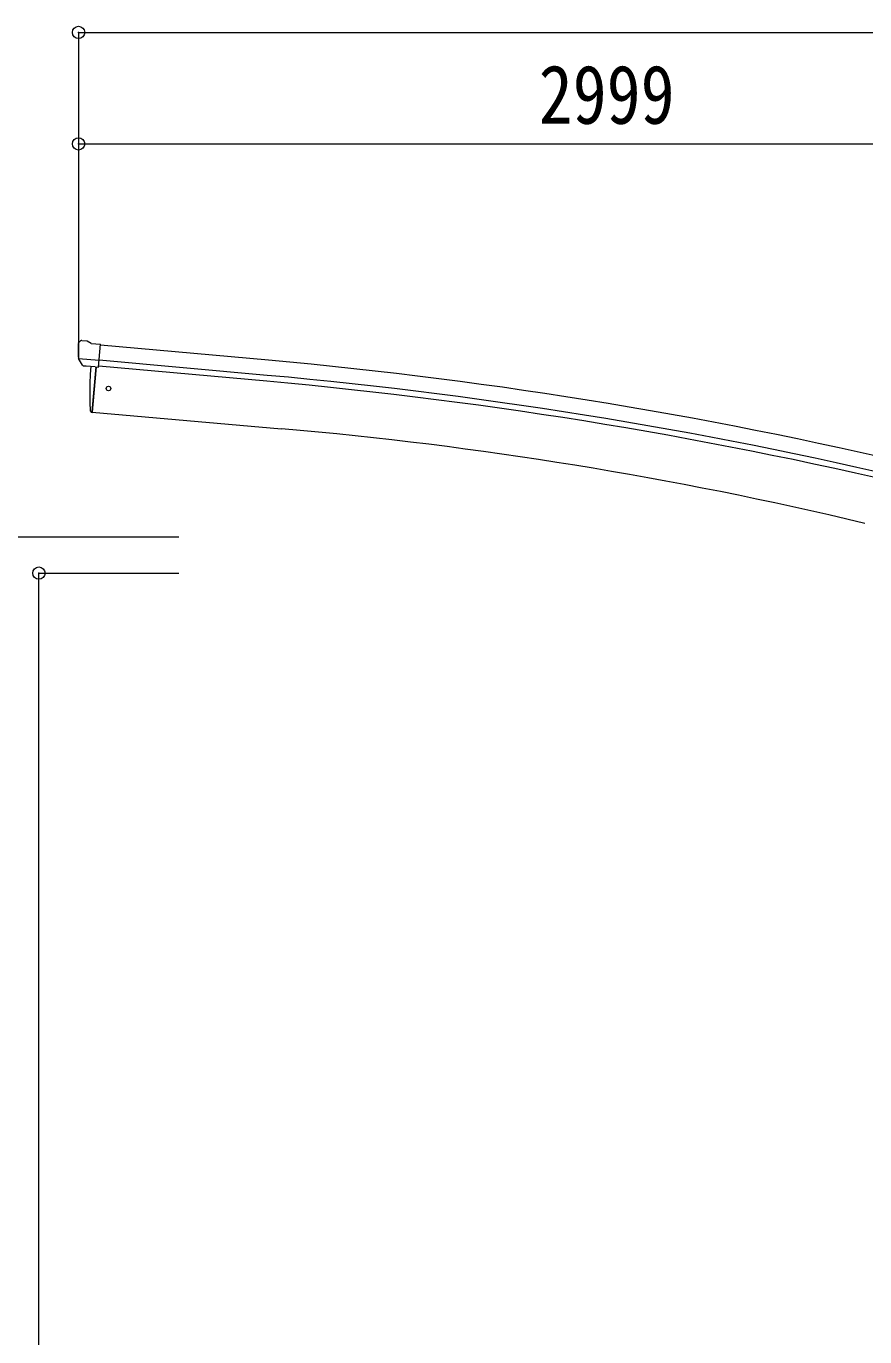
# Model space of a CAD drawing. Units: millimetres at full size. Extents: x -9783 to 9892, y -6828 to 6752.
# Drawn here: x -7337 to -4956, y -4088 to -366 of the extents above; entities that cross this region are included whole.
import ezdxf
from ezdxf.enums import TextEntityAlignment as Align

# ---------------------------------------------------------------- set-up
doc = ezdxf.new("R2010")
doc.units = ezdxf.units.MM
doc.header["$LTSCALE"] = 35
doc.header["$PDMODE"] = 32
doc.header["$PDSIZE"] = 35
for name, color, linetype, lineweight in [('0-1_本体', 4, 'Continuous', 9), ('0-2_部品', 7, 'Continuous', 9), ('0-A_寸法', 6, 'Continuous', 9)]:
    doc.layers.add(name, color=color, linetype=linetype, lineweight=lineweight)
doc.styles.add('ＭＳ ゴシック', font='')
doc.styles.get('ＭＳ ゴシック').set_extended_font_data('MS Gothic')

msp = doc.modelspace()

# ---------------------------------------------------------------- linework, layer by layer
at = {"layer": '0-1_本体'}
for p, q in [((-6648.61, -1314.93), (-7125.94, -1271.88)), ((-7138.39, -1333.86), (-7149.64, -1462.46)), ((-6654, -1374.69), (-7131.17, -1331.65)), ((-6652.48, -1357.91), (-7129.66, -1314.88)), ((-7149.64, -1462.46), (-6611.7, -1509.53))]:
    msp.add_line(p, q, dxfattribs=at)
for centre, radius, start, end in [((-7824.66, -14368.96), 13106.9, 76.35206, 84.85206), ((-7824.66, -14368.96), 13046.9, 76.35206, 84.85206), ((-7824.66, -14368.96), 13063.74, 76.35206, 84.85206), ((-7590.3, -12772.18), 11305.08, 76.52357, 85.03409)]:
    msp.add_arc(centre, radius, start, end, dxfattribs=at)
at = {"layer": '0-2_部品'}
for p, q in [((-7188.04, -1264.84), (-7182.55, -1260.24)), ((-7178.9, -1259.09), (-7165.24, -1260.28)), ((-7152.28, -1267.44), (-7164, -1260.67)), ((-7189.1, -1266.88), (-7189.22, -1268.22)), ((-7152.28, -1267.44), (-7125.71, -1269.76)), ((-7131.37, -1334.42), (-7125.71, -1269.76)), ((-7188.65, -1309.09), (-7188.36, -1310.08)), ((-7188.58, -1309.73), (-7129.66, -1314.88)), ((-7188.36, -1310.08), (-7188.26, -1310.28)), ((-7177.33, -1329.21), (-7188.26, -1310.28)), ((-7174.94, -1330.61), (-7167.23, -1331.29)), ((-7166.98, -1331.4), (-7167.23, -1331.29)), ((-7141.6, -1333.62), (-7166.98, -1331.4)), ((-7154.21, -1354.61), (-7152.71, -1332.65)), ((-7141.33, -1333.55), (-7141.6, -1333.62)), ((-7141.33, -1333.55), (-7131.37, -1334.42)), ((-7155.35, -1381.08), (-7154.21, -1354.61)), ((-7155.83, -1407.57), (-7155.35, -1381.08)), ((-7155.63, -1434.06), (-7155.83, -1407.57)), ((-7154.79, -1459.69), (-7155.63, -1434.06))]:
    msp.add_line(p, q, dxfattribs=at)
msp.add_lwpolyline([(-7152.25, -1462.52), (-7149.64, -1462.91), (-7149.4, -1460.14), (-7138.34, -1333.81)], dxfattribs=at)
msp.add_circle((-7103.57, -1395.27), 6.5, dxfattribs=at)
for centre, radius, start, end in [((-7179.34, -1264.07), 5, 85.00648, 129.99352), ((-7165.5, -1263.27), 3, 60, 85), ((-6987.59, -1285.86), 202.4, 175, 186.5915), ((-7151.81, -1459.55), 3, 182.53781, 261.49678)]:
    msp.add_arc(centre, radius, start, end, dxfattribs=at)
for centre, major_axis, ratio, start_param, end_param in [((-7186.11, -1267.14), (-2.71, -1.31), 0.997474, 4.9606201, 5.7465286), ((-7193.43, -1262.83), (15.35, 3.44), 0.101033, 0.3078116, 0.3080427), ((-7174.73, -1327.71), (-1.62, -2.54), 0.997631, 5.8041905, 6.6006116), ((-7174.6, -1327.51), (3.5, 2.17), 0.650902, 4.0958226, 4.1686332), ((-7174.67, -1327.62), (-1.62, -2.54), 0.997631, 0.3902369, 0.4789948)]:
    msp.add_ellipse(centre, major_axis=major_axis, ratio=ratio, start_param=start_param, end_param=end_param, dxfattribs=at)
at = {"layer": '0-A_寸法'}
for p, q in [((-7188.62, -383.93), (-7188.62, -700.55)), ((-7188.62, -383.93), (-1174.62, -383.93)), ((-7188.62, -700.55), (-7188.62, -1312.77)), ((-7188.62, -700.55), (-4189.62, -700.55)), ((-7849.19, -1816.55), (-6904.11, -1816.55)), ((-7301.22, -1919.55), (-6904.11, -1919.55)), ((-7301.22, -4119.55), (-7301.22, -1919.55))]:
    msp.add_line(p, q, dxfattribs=at)
for p in [(-7188.62, -383.93), (-7188.62, -700.55), (-7301.22, -1919.55)]:
    msp.add_point(p, dxfattribs=at)

# ---------------------------------------------------------------- texts
at = {"layer": '0-A_寸法', "color": 7, "style": 'ＭＳ ゴシック', "width": 0.85}
msp.add_text('2999', height=166.8, dxfattribs=at).set_placement((-5881.62, -693.55), align=Align.BOTTOM_LEFT)

doc.saveas('drawing.dxf')
